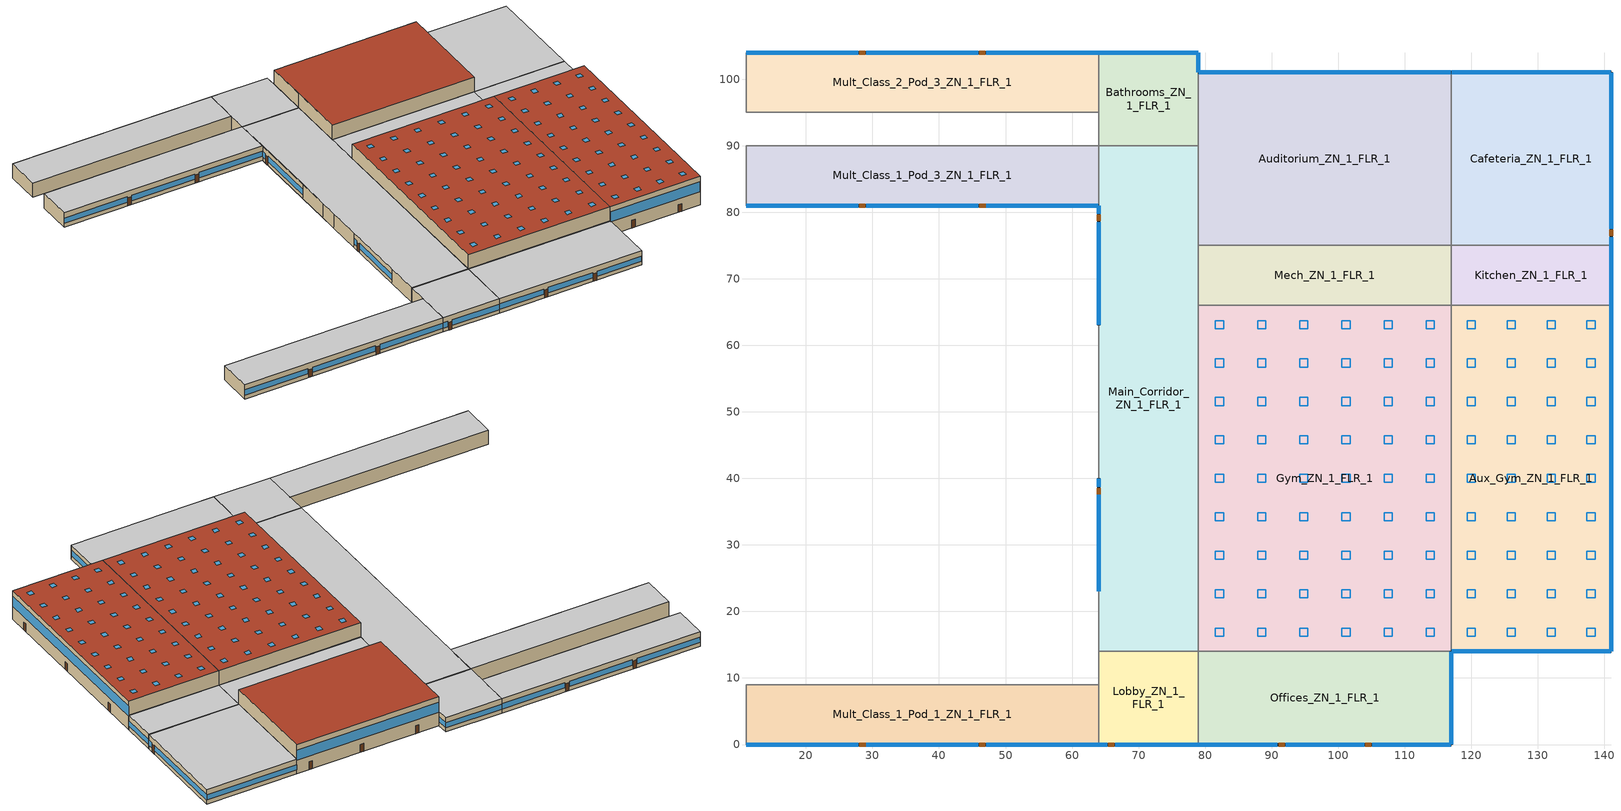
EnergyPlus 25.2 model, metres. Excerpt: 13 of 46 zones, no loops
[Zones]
Auditorium_ZN_1_FLR_1
 floor ground (Auditorium_ZN_1_FLR_1_Floor_Ffactor): 79,101 117,101 117,75 79,75 z0
 wall outside (nonres_ext_wall): 117,101 79,101 z0:8
 wall to Mech_ZN_1_FLR_1 (int_wall): 79,75 117,75 z0:4
 wall to Cafeteria_ZN_1_FLR_1 (int_wall): 117,75 117,101 z0:4
 wall to Main_Corridor_ZN_1_FLR_1 (nonres_ext_wall): 79,90 79,75 z0:4
 wall to Bathrooms_ZN_1_FLR_1 (nonres_ext_wall): 79,101 79,90 z0:4
 wall to Mech_ZN_1_FLR_2 (int_wall): 79,75 117,75 z4:8
 wall to LIBRARY_MEDIA_CENTER_ZN_1_FLR_2 (int_wall): 117,75 117,101 z4:8
 wall to Main_Corridor_ZN_1_FLR_2 (nonres_ext_wall): 79,90 79,75 z4:8
 wall to Bathrooms_ZN_1_FLR_2 (nonres_ext_wall): 79,101 79,90 z4:8
 window (NonresWindow_U_0.37_SHGC_0.38): 116.95,101 79.05,101 z3.7:6.5
 door (Swinging Door_con): 113.7,101 112.78,101 / 100,101 99.09,101 / 85.25,101 84.33,101 z0:2.13
 roof outside (nonres_roof): 79,75 117,75 117,101 79,101 z8
Aux_Gym_ZN_1_FLR_1
 floor ground (Aux_Gym_ZN_1_FLR_1_Floor_Ffactor): 117,66 141,66 141,14 117,14 z0
 wall outside (nonres_ext_wall): 117,14 141,14 141,66 z0:8
 wall to Kitchen_ZN_1_FLR_1 (int_wall): 141,66 117,66 z0:4
 wall to Gym_ZN_1_FLR_1 (int_wall): 117,66 117,14 z0:4; 117,66 117,14 z4:8
 wall to LIBRARY_MEDIA_CENTER_ZN_1_FLR_2 (int_wall): 141,66 117,66 z4:8
 window (NonresWindow_U_0.37_SHGC_0.38): 117.05,14 140.95,14 z3.69:6.51; 141,14.05 141,65.95 z3.7:6.5
 door (Swinging Door_con): 122.72,14 123.64,14 / 135.15,14 136.06,14 / 141,18.84 141,19.75 / 141,37.53 141,38.44 / 141,56.72 141,57.64 z0:2.13
 roof outside (nonres_roof): 117,14 141,14 141,66 117,66 z8
 skylight (NonresSkylight_U_0.5_SHGC_0.4): 119.39,16.28 120.61,16.28 120.61,17.5 119.39,17.5 z8; 125.39,16.28 126.61,16.28 126.61,17.5 125.39,17.5 z8; 131.39,16.28 132.61,16.28 132.61,17.5 131.39,17.5 z8; 137.39,16.28 138.61,16.28 138.61,17.5 137.39,17.5 z8; 119.39,22.06 120.61,22.06 120.61,23.28 119.39,23.28 z8; 125.39,22.06 126.61,22.06 126.61,23.28 125.39,23.28 z8; 131.39,22.06 132.61,22.06 132.61,23.28 131.39,23.28 z8; 137.39,22.06 138.61,22.06 138.61,23.28 137.39,23.28 z8; 119.39,27.83 120.61,27.83 120.61,29.05 119.39,29.05 z8; 125.39,27.83 126.61,27.83 126.61,29.05 125.39,29.05 z8; 131.39,27.83 132.61,27.83 132.61,29.05 131.39,29.05 z8; 137.39,27.83 138.61,27.83 138.61,29.05 137.39,29.05 z8; 119.39,33.61 120.61,33.61 120.61,34.83 119.39,34.83 z8; 125.39,33.61 126.61,33.61 126.61,34.83 125.39,34.83 z8; 131.39,33.61 132.61,33.61 132.61,34.83 131.39,34.83 z8; 137.39,33.61 138.61,33.61 138.61,34.83 137.39,34.83 z8; 119.39,39.39 120.61,39.39 120.61,40.61 119.39,40.61 z8; 125.39,39.39 126.61,39.39 126.61,40.61 125.39,40.61 z8; 131.39,39.39 132.61,39.39 132.61,40.61 131.39,40.61 z8; 137.39,39.39 138.61,39.39 138.61,40.61 137.39,40.61 z8; 119.39,45.17 120.61,45.17 120.61,46.39 119.39,46.39 z8; 125.39,45.17 126.61,45.17 126.61,46.39 125.39,46.39 z8; 131.39,45.17 132.61,45.17 132.61,46.39 131.39,46.39 z8; 137.39,45.17 138.61,45.17 138.61,46.39 137.39,46.39 z8; 119.39,50.95 120.61,50.95 120.61,52.17 119.39,52.17 z8; 125.39,50.95 126.61,50.95 126.61,52.17 125.39,52.17 z8; 131.39,50.95 132.61,50.95 132.61,52.17 131.39,52.17 z8; 137.39,50.95 138.61,50.95 138.61,52.17 137.39,52.17 z8; 119.39,56.72 120.61,56.72 120.61,57.94 119.39,57.94 z8; 125.39,56.72 126.61,56.72 126.61,57.94 125.39,57.94 z8; 131.39,56.72 132.61,56.72 132.61,57.94 131.39,57.94 z8; 137.39,56.72 138.61,56.72 138.61,57.94 137.39,57.94 z8; 119.39,62.5 120.61,62.5 120.61,63.72 119.39,63.72 z8; 125.39,62.5 126.61,62.5 126.61,63.72 125.39,63.72 z8; 131.39,62.5 132.61,62.5 132.61,63.72 131.39,63.72 z8; 137.39,62.5 138.61,62.5 138.61,63.72 137.39,63.72 z8
Bathrooms_ZN_1_FLR_1
 floor ground (Bathrooms_ZN_1_FLR_1_Floor_Ffactor): 64,104 79,104 79,90 64,90 z0
 wall outside (nonres_ext_wall): 79,101 79,104 64,104 z0:4
 wall to Main_Corridor_ZN_1_FLR_1 (int_wall): 64,90 79,90 z0:4
 wall to Mult_Class_2_Pod_3_ZN_1_FLR_1 (int_wall): 64,104 64,95 z0:4
 wall to Corridor_Pod_3_ZN_1_FLR_1 (int_wall): 64,95 64,90 z0:4
 window (NonresWindow_U_0.37_SHGC_0.38): 79,101.05 79,103.95 z1.1:2.55; 78.95,104 64.05,104 z1.1:2.51
 ceiling to Bathrooms_ZN_1_FLR_2 (int_slab_ceiling): 64,90 79,90 79,104 64,104 z4
Cafeteria_ZN_1_FLR_1
 floor ground (Cafeteria_ZN_1_FLR_1_Floor_Ffactor): 117,101 141,101 141,75 117,75 z0
 wall outside (nonres_ext_wall): 141,75 141,101 117,101 z0:4
 wall to Kitchen_ZN_1_FLR_1 (int_wall): 117,75 141,75 z0:4
 window (NonresWindow_U_0.37_SHGC_0.38): 141,75.05 141,76.27 / 141,77.49 141,100.95 z1.03:2.51; 140.95,101 117.05,101 z1.1:2.51
 door (Swinging Door_con): 141,76.45 141,77.36 z0:2.13
 ceiling to LIBRARY_MEDIA_CENTER_ZN_1_FLR_2 (int_slab_ceiling): 117,75 141,75 141,101 117,101 z4
Gym_ZN_1_FLR_1
 floor adiabatic (Gym_ZN_1_FLR_1_Floor_Ffactor): 79,66 117,66 117,14 79,14 z0
 wall to Offices_ZN_1_FLR_1 (int_wall): 79,14 117,14 z0:4
 wall to Mech_ZN_1_FLR_1 (int_wall): 117,66 79,66 z0:4
 wall to Main_Corridor_ZN_1_FLR_1 (int_wall): 79,66 79,14 z0:4
 wall to Offices_ZN_1_FLR_2 (int_wall): 79,14 117,14 z4:8
 wall to Mech_ZN_1_FLR_2 (int_wall): 117,66 79,66 z4:8
 wall to Main_Corridor_ZN_1_FLR_2 (int_wall): 79,66 79,14 z4:8
 roof outside (nonres_roof): 79,14 117,14 117,66 79,66 z8
 skylight (NonresSkylight_U_0.5_SHGC_0.4): 81.56,16.28 82.78,16.28 82.78,17.5 81.56,17.5 z8; 87.89,16.28 89.11,16.28 89.11,17.5 87.89,17.5 z8; 94.22,16.28 95.44,16.28 95.44,17.5 94.22,17.5 z8; 100.56,16.28 101.78,16.28 101.78,17.5 100.56,17.5 z8; 106.89,16.28 108.11,16.28 108.11,17.5 106.89,17.5 z8; 113.22,16.28 114.44,16.28 114.44,17.5 113.22,17.5 z8; 81.56,22.06 82.78,22.06 82.78,23.28 81.56,23.28 z8; 87.89,22.06 89.11,22.06 89.11,23.28 87.89,23.28 z8; 94.22,22.06 95.44,22.06 95.44,23.28 94.22,23.28 z8; 100.56,22.06 101.78,22.06 101.78,23.28 100.56,23.28 z8; 106.89,22.06 108.11,22.06 108.11,23.28 106.89,23.28 z8; 113.22,22.06 114.44,22.06 114.44,23.28 113.22,23.28 z8; 81.56,27.83 82.78,27.83 82.78,29.05 81.56,29.05 z8; 87.89,27.83 89.11,27.83 89.11,29.05 87.89,29.05 z8; 94.22,27.83 95.44,27.83 95.44,29.05 94.22,29.05 z8; 100.56,27.83 101.78,27.83 101.78,29.05 100.56,29.05 z8; 106.89,27.83 108.11,27.83 108.11,29.05 106.89,29.05 z8; 113.22,27.83 114.44,27.83 114.44,29.05 113.22,29.05 z8; 81.56,33.61 82.78,33.61 82.78,34.83 81.56,34.83 z8; 87.89,33.61 89.11,33.61 89.11,34.83 87.89,34.83 z8; 94.22,33.61 95.44,33.61 95.44,34.83 94.22,34.83 z8; 100.56,33.61 101.78,33.61 101.78,34.83 100.56,34.83 z8; 106.89,33.61 108.11,33.61 108.11,34.83 106.89,34.83 z8; 113.22,33.61 114.44,33.61 114.44,34.83 113.22,34.83 z8; 81.56,39.39 82.78,39.39 82.78,40.61 81.56,40.61 z8; 87.89,39.39 89.11,39.39 89.11,40.61 87.89,40.61 z8; 94.22,39.39 95.44,39.39 95.44,40.61 94.22,40.61 z8; 100.56,39.39 101.78,39.39 101.78,40.61 100.56,40.61 z8; 106.89,39.39 108.11,39.39 108.11,40.61 106.89,40.61 z8; 113.22,39.39 114.44,39.39 114.44,40.61 113.22,40.61 z8; 81.56,45.17 82.78,45.17 82.78,46.39 81.56,46.39 z8; 87.89,45.17 89.11,45.17 89.11,46.39 87.89,46.39 z8; 94.22,45.17 95.44,45.17 95.44,46.39 94.22,46.39 z8; 100.56,45.17 101.78,45.17 101.78,46.39 100.56,46.39 z8; 106.89,45.17 108.11,45.17 108.11,46.39 106.89,46.39 z8; 113.22,45.17 114.44,45.17 114.44,46.39 113.22,46.39 z8; 81.56,50.95 82.78,50.95 82.78,52.17 81.56,52.17 z8; 87.89,50.95 89.11,50.95 89.11,52.17 87.89,52.17 z8; 94.22,50.95 95.44,50.95 95.44,52.17 94.22,52.17 z8; 100.56,50.95 101.78,50.95 101.78,52.17 100.56,52.17 z8; 106.89,50.95 108.11,50.95 108.11,52.17 106.89,52.17 z8; 113.22,50.95 114.44,50.95 114.44,52.17 113.22,52.17 z8; 81.56,56.72 82.78,56.72 82.78,57.94 81.56,57.94 z8; 87.89,56.72 89.11,56.72 89.11,57.94 87.89,57.94 z8; 94.22,56.72 95.44,56.72 95.44,57.94 94.22,57.94 z8; 100.56,56.72 101.78,56.72 101.78,57.94 100.56,57.94 z8; 106.89,56.72 108.11,56.72 108.11,57.94 106.89,57.94 z8; 113.22,56.72 114.44,56.72 114.44,57.94 113.22,57.94 z8; 81.56,62.5 82.78,62.5 82.78,63.72 81.56,63.72 z8; 87.89,62.5 89.11,62.5 89.11,63.72 87.89,63.72 z8; 94.22,62.5 95.44,62.5 95.44,63.72 94.22,63.72 z8; 100.56,62.5 101.78,62.5 101.78,63.72 100.56,63.72 z8; 106.89,62.5 108.11,62.5 108.11,63.72 106.89,63.72 z8; 113.22,62.5 114.44,62.5 114.44,63.72 113.22,63.72 z8
Kitchen_ZN_1_FLR_1
 floor ground (Kitchen_ZN_1_FLR_1_Floor_Ffactor): 117,75 141,75 141,66 117,66 z0
 wall outside (nonres_ext_wall): 141,66 141,75 z0:4
 wall to Mech_ZN_1_FLR_1 (int_wall): 117,75 117,66 z0:4
 window (NonresWindow_U_0.37_SHGC_0.38): 141,66.05 141,74.95 z1.1:2.52
 ceiling to LIBRARY_MEDIA_CENTER_ZN_1_FLR_2 (int_slab_ceiling): 117,66 141,66 141,75 117,75 z4
Lobby_ZN_1_FLR_1
 floor ground (Lobby_ZN_1_FLR_1_Floor_Ffactor): 64,14 79,14 79,0 64,0 z0
 wall outside (nonres_ext_wall): 64,0 79,0 z0:4
 wall to Offices_ZN_1_FLR_1 (int_wall): 79,0 79,14 z0:4
 wall to Main_Corridor_ZN_1_FLR_1 (int_wall): 79,14 64,14 z0:4
 wall to Corridor_Pod_1_ZN_1_FLR_1 (int_wall): 64,14 64,9 z0:4
 wall to Mult_Class_1_Pod_1_ZN_1_FLR_1 (int_wall): 64,9 64,0 z0:4
 window (NonresWindow_U_0.37_SHGC_0.38): 64.05,0 65.27,0 / 66.49,0 78.95,0 z0.97:2.51
 door (Swinging Door_con): 65.43,0 66.35,0 z0:2.13
 ceiling to Lobby_ZN_1_FLR_2 (int_slab_ceiling): 64,0 79,0 79,14 64,14 z4
Main_Corridor_ZN_1_FLR_1
 floor ground (Main_Corridor_ZN_1_FLR_1_Floor_Ffactor): 64,90 79,90 79,14 64,14 z0
 wall outside (nonres_ext_wall): 64,81 64,63 / 64,40 64,23 z0:4
 wall to Mech_ZN_1_FLR_1 (int_wall): 79,66 79,75 z0:4
 wall to Mult_Class_1_Pod_3_ZN_1_FLR_1 (int_wall): 64,90 64,81 z0:4
 wall to Mult_Class_2_Pod_2_ZN_1_FLR_1 (int_wall): 64,63 64,54 z0:4
 wall to Corridor_Pod_2_ZN_1_FLR_1 (int_wall): 64,54 64,49 z0:4
 wall to Mult_Class_1_Pod_2_ZN_1_FLR_1 (int_wall): 64,49 64,40 z0:4
 wall to Mult_Class_2_Pod_1_ZN_1_FLR_1 (int_wall): 64,23 64,14 z0:4
 window (NonresWindow_U_0.37_SHGC_0.38): 64,80.95 64,79.73 / 64,78.51 64,63.05 z1:2.51; 64,39.95 64,38.73 / 64,37.51 64,23.05 z0.99:2.51
 door (Swinging Door_con): 64,79.62 64,78.7 / 64,38.55 64,37.63 z0:2.13
 ceiling to Main_Corridor_ZN_1_FLR_2 (int_slab_ceiling): 64,14 79,14 79,90 64,90 z4
Mech_ZN_1_FLR_1
 floor adiabatic (Mech_ZN_1_FLR_1_Floor_Ffactor): 79,75 117,75 117,66 79,66 z0
 ceiling to Mech_ZN_1_FLR_2 (int_slab_ceiling): 79,66 117,66 117,75 79,75 z4
Mult_Class_1_Pod_1_ZN_1_FLR_1
 floor ground (Mult_Class_1_Pod_1_ZN_1_FLR_1_Floor_Ffactor): 11,9 64,9 64,0 11,0 z0
 wall outside (nonres_ext_wall): 11,0 64,0 z0:4
 wall to Corridor_Pod_1_ZN_1_FLR_1 (int_wall): 64,9 11,9 z0:4
 wall to Corner_Class_1_Pod_1_ZN_1_FLR_1 (int_wall): 11,9 11,0 z0:4
 window (NonresWindow_U_0.37_SHGC_0.38): 11.05,0 27.87,0 / 29.09,0 45.91,0 / 47.13,0 63.95,0 z1.03:2.5
 door (Swinging Door_con): 28.05,0 28.96,0 / 46.08,0 46.99,0 z0:2.13
 ceiling to Mult_Class_1_Pod_1_ZN_1_FLR_2 (int_slab_ceiling): 11,0 64,0 64,9 11,9 z4
Mult_Class_1_Pod_3_ZN_1_FLR_1
 floor ground (Mult_Class_1_Pod_3_ZN_1_FLR_1_Floor_Ffactor): 11,90 64,90 64,81 11,81 z0
 wall outside (nonres_ext_wall): 11,81 64,81 z0:4
 wall to Corridor_Pod_3_ZN_1_FLR_1 (int_wall): 64,90 11,90 z0:4
 wall to Corner_Class_1_Pod_3_ZN_1_FLR_1 (int_wall): 11,90 11,81 z0:4
 window (NonresWindow_U_0.37_SHGC_0.38): 11.05,81 27.87,81 / 29.09,81 45.91,81 / 47.13,81 63.95,81 z1.03:2.5
 door (Swinging Door_con): 28.01,81 28.93,81 / 46.08,81 47,81 z0:2.13
 ceiling to Mult_Class_1_Pod_3_ZN_1_FLR_2 (int_slab_ceiling): 11,81 64,81 64,90 11,90 z4
Mult_Class_2_Pod_3_ZN_1_FLR_1
 floor ground (Mult_Class_2_Pod_3_ZN_1_FLR_1_Floor_Ffactor): 11,104 64,104 64,95 11,95 z0
 wall outside (nonres_ext_wall): 64,104 11,104 z0:4
 wall to Corridor_Pod_3_ZN_1_FLR_1 (int_wall): 11,95 64,95 z0:4
 wall to Corner_Class_2_Pod_3_ZN_1_FLR_1 (int_wall): 11,104 11,95 z0:4
 window (NonresWindow_U_0.37_SHGC_0.38): 63.95,104 47.13,104 / 45.91,104 29.09,104 / 27.87,104 11.05,104 z1.03:2.5
 door (Swinging Door_con): 46.96,104 46.05,104 / 28.94,104 28.02,104 z0:2.13
 ceiling to Mult_Class_2_Pod_3_ZN_1_FLR_2 (int_slab_ceiling): 11,95 64,95 64,104 11,104 z4
Offices_ZN_1_FLR_1
 floor ground (Offices_ZN_1_FLR_1_Floor_Ffactor): 79,14 117,14 117,0 79,0 z0
 wall outside (nonres_ext_wall): 79,0 117,0 117,14 z0:4
 window (NonresWindow_U_0.37_SHGC_0.38): 79.05,0 90.87,0 / 92.09,0 103.91,0 / 105.13,0 116.95,0 z1:2.5; 117,0.05 117,13.95 z1.1:2.51
 door (Swinging Door_con): 91.08,0 91.99,0 / 104.08,0 104.99,0 z0:2.13
 ceiling to Offices_ZN_1_FLR_2 (int_slab_ceiling): 79,0 117,0 117,14 79,14 z4
[Building]
SchoolSecondary: Loads convergence tolerance value=0.04; Maximum number of warmup days=15; Minimum number of warmup days=6; North axis=0; Solar distribution=FullInteriorAndExterior; Temperature convergence tolerance value=0.2; Terrain=City
[Site:GroundTemperature:FCfactorMethod]
January ground temperature=7.1; February ground temperature=3; March ground temperature=-1; April ground temperature=0.8; May ground temperature=-0.2; June ground temperature=4.8; July ground temperature=6.1; August ground temperature=13.7; September ground temperature=22.2; October ground temperature=22.7; November ground temperature=21.7; December ground temperature=18.5
[Site:Location]
Denver-Aurora-Buckley.AFB_CO_USA WMO=724695: Elevation=1726; Latitude=39.72; Longitude=-104.75; Time zone=-7
[Site:WaterMainsTemperature]
Annual average outdoor air temperature=9.95; Calculation method=Correlation; Maximum difference in monthly average outdoor air temperatures=23.7
[SizingPeriod:DesignDay] Barometric pressure=82237; Day of month=21; Daylight saving time indicator=No; Dry bulb temperature range modifier type=DefaultMultipliers; Humidity condition type=WetBulb; Rain indicator=No; Snow indicator=No
Name | Ashrae clear sky optical depth for beam irradiance taub | Ashrae clear sky optical depth for diffuse irradiance taud | Daily dry bulb temperature range | Day type | Maximum dry bulb temperature | Month | Solar model indicator | Wetbulb or dewpoint at maximum dry bulb | Wind direction | Wind speed | Sky clearness
Denver-Aurora-Buckley.AFB_CO_USA Ann Clg .4% Condns DB=>MWB | 0.423 | 2.02 | 14.8 | SummerDesignDay | 33.9 | 7 | ASHRAETau | 15 | 30 | 3.6
Denver-Aurora-Buckley.AFB_CO_USA Ann Htg 99.6% Condns DB |  |  | 0 | WinterDesignDay | -17.9 | 12 | ASHRAEClearSky | -17.9 | 180 | 2.5 | 0
[Construction]
InteriorFurnishings: Std Wood 6inch
NonresSkylight_U_0.5_SHGC_0.4: Nonres Skylight Glazing Layer
NonresWindow_U_0.37_SHGC_0.38: Nonres Window Glazing Layer
Swinging Door_con: Opaque Door panel_con
int_slab_ceiling: CP02 CARPET PAD, 100mm Normalweight concrete floor
int_wall: G01 13mm gypsum board, G01 13mm gypsum board
nonres_ext_wall: F07 25mm stucco, G01 16mm gypsum board, Nonres_Exterior_Wall_Insulation, G01 16mm gypsum board
nonres_roof: F13 Built-up roofing, Nonres_Roof_Insulation, F08 Metal surface
[Construction:FfactorGroundFloor] F factor=0.90012
Name | Area | Perimeterexposed
Auditorium_ZN_1_FLR_1_Floor_Ffactor | 988 | 38
Aux_Gym_ZN_1_FLR_1_Floor_Ffactor | 1248 | 76
Bathrooms_ZN_1_FLR_1_Floor_Ffactor | 210 | 18
Cafeteria_ZN_1_FLR_1_Floor_Ffactor | 624 | 50
Gym_ZN_1_FLR_1_Floor_Ffactor | 1976 | 0
Kitchen_ZN_1_FLR_1_Floor_Ffactor | 216 | 9
Lobby_ZN_1_FLR_1_Floor_Ffactor | 210 | 15
Main_Corridor_ZN_1_FLR_1_Floor_Ffactor | 1140 | 35
Mech_ZN_1_FLR_1_Floor_Ffactor | 342 | 0
Mult_Class_1_Pod_1_ZN_1_FLR_1_Floor_Ffactor; Mult_Class_1_Pod_3_ZN_1_FLR_1_Floor_Ffactor; Mult_Class_2_Pod_3_ZN_1_FLR_1_Floor_Ffactor | 477 | 53
Offices_ZN_1_FLR_1_Floor_Ffactor | 532 | 52
[Material]
Name | Conductivity | Density | Roughness | Specific heat | Thickness | Solar absorptance | Thermal absorptance | Visible absorptance
100mm Normalweight concrete floor | 2.31 | 2322 | MediumRough | 832 | 0.1016
F07 25mm stucco | 0.72 | 1856 | Smooth | 840 | 0.0254 | 0.7 | 0.9 | 0.7
F08 Metal surface | 45.28 | 7824 | Smooth | 500 | 0.0008
F13 Built-up roofing | 0.16 | 1120 | Rough | 1460 | 0.0095 | 0.77 | 0.9
G01 13mm gypsum board | 0.16 | 800 | Smooth | 1090 | 0.0127 | 0.7 | 0.9 | 0.5
G01 16mm gypsum board | 0.16 | 800 | MediumSmooth | 1090 | 0.0159
Std Wood 6inch | 0.12 | 540 | MediumSmooth | 1210 | 0.15 | 0.7 | 0.9 | 0.7
[Material:NoMass] Solar absorptance=0.7; Thermal absorptance=0.9
Name | Roughness | Thermal resistance | Visible absorptance
CP02 CARPET PAD | VeryRough | 0.21648 | 0.8
Nonres_Exterior_Wall_Insulation | MediumSmooth | 2.81828 | 0.7
Nonres_Roof_Insulation | MediumSmooth | 5.30668 | 0.7
Opaque Door panel_con | MediumRough | 0.475964 | 0.7
[WindowMaterial:SimpleGlazingSystem]
Name | Solar heat gain coefficient | U factor | Visible transmittance
Nonres Skylight Glazing Layer | 0.4 | 2.83913 | 0.4
Nonres Window Glazing Layer | 0.38 | 2.10096 | 0.418
[Daylighting:Controls] Daylighting method=SplitFlux; Lighting control type=ContinuousOff; Maximum allowable discomfort glare index=22; Minimum input power fraction for continuous or continuousoff dimming control=0.2; Minimum light output fraction for continuous or continuousoff dimming control=0.2; Number of stepped control steps=3; Probability lighting will be reset when needed in manual stepped control=1
Name | Daylighting reference point name 1 | Fraction of lights controlled by reference point 1 | Illuminance setpoint at reference point 1 | Daylighting reference point name 2 | Fraction of lights controlled by reference point 2 | Illuminance setpoint at reference point 2 | Glare calculation azimuth angle of view direction clockwise from zone y axis | Glare calculation daylighting reference point | Zone or space
Auditorium_ZN_1_FLR_1_DaylCtrl | Auditorium_ZN_1_FLR_1_DaylRefPt1 | 0.125 | 538 | Auditorium_ZN_1_FLR_1_DaylRefPt2 | 0.125 | 538 | 0 | Auditorium_ZN_1_FLR_1_DaylRefPt1 | Auditorium_ZN_1_FLR_1
Aux_Gym_ZN_1_FLR_1_DaylCtrl | Aux_Gym_ZN_1_FLR_1_DaylRefPt1 | 0.5 | 538 | Aux_Gym_ZN_1_FLR_1_DaylRefPt2 | 0.5 | 538 | 0 | Aux_Gym_ZN_1_FLR_1_DaylRefPt1 | Aux_Gym_ZN_1_FLR_1
Cafeteria_ZN_1_FLR_1_DaylCtrl | Cafeteria_ZN_1_FLR_1_DaylRefPt1 | 0.21 | 215 | Cafeteria_ZN_1_FLR_1_DaylRefPt2 | 0.15 | 215 | 0 | Cafeteria_ZN_1_FLR_1_DaylRefPt1 | Cafeteria_ZN_1_FLR_1
Gym_ZN_1_FLR_1_DaylCtrl | Gym_ZN_1_FLR_1_DaylRefPt1 | 0.5 | 538 | Gym_ZN_1_FLR_1_DaylRefPt2 | 0.5 | 538 | 0 | Gym_ZN_1_FLR_1_DaylRefPt1 | Gym_ZN_1_FLR_1
Lobby_ZN_1_FLR_1_DaylCtrl | Lobby_ZN_1_FLR_1_DaylRefPt1 | 0.18 | 269 | Lobby_ZN_1_FLR_1_DaylRefPt2 | 0.18 | 269 | 180 | Lobby_ZN_1_FLR_1_DaylRefPt1 | Lobby_ZN_1_FLR_1
Mult_Class_1_Pod_1_ZN_1_FLR_1_DaylCtrl | Mult_Class_1_Pod_1_ZN_1_FLR_1_DaylRefPt1 | 0.28 | 377 | Mult_Class_1_Pod_1_ZN_1_FLR_1_DaylRefPt2 | 0.28 | 377 | 180 | Mult_Class_1_Pod_1_ZN_1_FLR_1_DaylRefPt1 | Mult_Class_1_Pod_1_ZN_1_FLR_1
Mult_Class_1_Pod_3_ZN_1_FLR_1_DaylCtrl | Mult_Class_1_Pod_3_ZN_1_FLR_1_DaylRefPt1 | 0.28 | 377 | Mult_Class_1_Pod_3_ZN_1_FLR_1_DaylRefPt2 | 0.28 | 377 | 180 | Mult_Class_1_Pod_3_ZN_1_FLR_1_DaylRefPt1 | Mult_Class_1_Pod_3_ZN_1_FLR_1
Mult_Class_2_Pod_3_ZN_1_FLR_1_DaylCtrl | Mult_Class_2_Pod_3_ZN_1_FLR_1_DaylRefPt1 | 0.28 | 377 | Mult_Class_2_Pod_3_ZN_1_FLR_1_DaylRefPt2 | 0.28 | 377 | 0 | Mult_Class_2_Pod_3_ZN_1_FLR_1_DaylRefPt1 | Mult_Class_2_Pod_3_ZN_1_FLR_1
Offices_ZN_1_FLR_1_DaylCtrl | Offices_ZN_1_FLR_1_DaylRefPt1 | 0.36 | 323 | Offices_ZN_1_FLR_1_DaylRefPt2 | 0.08 | 323 | 180 | Offices_ZN_1_FLR_1_DaylRefPt1 | Offices_ZN_1_FLR_1
[ElectricEquipment] Design level calculation method=EquipmentLevel
Name | Design level | End use subcategory | Fraction latent | Fraction lost | Fraction radiant | Schedule | Zone or zonelist or space or spacelist
Auditorium_ZN_1_FLR_1_PlugMisc_Equip | 4940 | MiscPlug | 0 | 0 | 0.5 | BLDG_EQUIP_SCH | Auditorium_ZN_1_FLR_1
Aux_Gym_ZN_1_FLR_1_PlugMisc_Equip | 6240 | MiscPlug | 0 | 0 | 0.5 | BLDG_EQUIP_SCH | Aux_Gym_ZN_1_FLR_1
Bathrooms_ZN_1_FLR_1_PlugMisc_Equip | 840 | MiscPlug | 0 | 0 | 0.5 | BLDG_EQUIP_SCH | Bathrooms_ZN_1_FLR_1
Cafeteria_ZN_1_FLR_1_PlugMisc_Equip | 48004.32 | Cooking | 0 | 0 | 0.5 | KITCHEN_ELEC_EQUIP_SCH | Cafeteria_ZN_1_FLR_1
Gym_ZN_1_FLR_1_PlugMisc_Equip | 9880 | MiscPlug | 0 | 0 | 0.5 | BLDG_EQUIP_SCH | Gym_ZN_1_FLR_1
Kitchen_ZN_1_FLR_1_MiscElec_Equip | 47995.2 | Cooking | 0.25 | 0.2 | 0.3 | KITCHEN_ELEC_EQUIP_SCH | Kitchen_ZN_1_FLR_1
Kitchen_ZN_1_FLR_1_Reach-in-Freezer | 555 | ReachInFreezer | 0 | 0 | 0.25 | Always_on | Kitchen_ZN_1_FLR_1
Kitchen_ZN_1_FLR_1_Reach-in-Refrigerator | 313.3 | ReachInRefrigerator | 0 | 0 | 0.25 | Always_on | Kitchen_ZN_1_FLR_1
Lobby_ZN_1_FLR_1_PlugMisc_Equip | 840 | MiscPlug | 0 | 0 | 0.5 | BLDG_EQUIP_SCH | Lobby_ZN_1_FLR_1
Main_Corridor_ZN_1_FLR_1_PlugMisc_Equip | 4560 | MiscPlug | 0 | 0 | 0.5 | BLDG_EQUIP_SCH | Main_Corridor_ZN_1_FLR_1
Mech_ZN_1_FLR_1_Elevators_Equip | 32109.9 | ElevatorLift | 0 | 0 | 0.5 | BLDG_ELEVATORS | Mech_ZN_1_FLR_1
Mech_ZN_1_FLR_1_Elevators_Lights_Fan | 125 | ElevatorLightsFan | 0 | 0 | 0.5 | ELEV_LIGHT_FAN_SCH_ADD_DF | Mech_ZN_1_FLR_1
Mech_ZN_1_FLR_1_PlugMisc_Equip | 1368 | MiscPlug | 0 | 0 | 0.5 | BLDG_EQUIP_SCH | Mech_ZN_1_FLR_1
Mult_Class_1_Pod_1_ZN_1_FLR_1_PlugMisc_Equip | 4770 | MiscPlug | 0 | 0 | 0.5 | BLDG_EQUIP_SCH | Mult_Class_1_Pod_1_ZN_1_FLR_1
Mult_Class_1_Pod_3_ZN_1_FLR_1_PlugMisc_Equip | 4770 | MiscPlug | 0 | 0 | 0.5 | BLDG_EQUIP_SCH | Mult_Class_1_Pod_3_ZN_1_FLR_1
Mult_Class_2_Pod_3_ZN_1_FLR_1_PlugMisc_Equip | 4770 | MiscPlug | 0 | 0 | 0.5 | BLDG_EQUIP_SCH | Mult_Class_2_Pod_3_ZN_1_FLR_1
Offices_ZN_1_FLR_1_PlugMisc_Equip | 5745.6 | MiscPlug | 0 | 0 | 0.5 | BLDG_EQUIP_SCH | Offices_ZN_1_FLR_1
[EnergyManagementSystem:Program]
SET_cCL2_Pod_2_ZN_1_FLR_1_Light_EMS_Program: SET cCL2_Pod_2_ZN_1_FLR_1_LSr_IP=0.093*cCL2_Pod_2_ZN_1_FLR_1_LSr/cCL2_Pod_2_ZN_1_FLR_1_Area; IF (cCL2_Pod_2_ZN_1_FLR_1_OSr <= 0) && (cCL2_Pod_2_ZN_1_FLR_1_LSr_IP >= 0.02); SET cCL2_Pod_2_ZN_1_FLR_1_LAr = 0.02*cCL2_Pod_2_ZN_1_FLR_1_Area/0.09290304; ELSE; SET cCL2_Pod_2_ZN_1_FLR_1_LAr = NULL; ENDIF
SET_cCL2_Pod_2_ZN_1_FLR_2_Light_EMS_Program: SET cCL2_Pod_2_ZN_1_FLR_2_LSr_IP=0.093*cCL2_Pod_2_ZN_1_FLR_2_LSr/cCL2_Pod_2_ZN_1_FLR_2_Area; IF (cCL2_Pod_2_ZN_1_FLR_2_OSr <= 0) && (cCL2_Pod_2_ZN_1_FLR_2_LSr_IP >= 0.02); SET cCL2_Pod_2_ZN_1_FLR_2_LAr = 0.02*cCL2_Pod_2_ZN_1_FLR_2_Area/0.09290304; ELSE; SET cCL2_Pod_2_ZN_1_FLR_2_LAr = NULL; ENDIF
[Exterior:Lights] Control option=AstronomicalClock; End use subcategory=General
Name | Design level | Schedule
Exterior_Lights_a | 441.8 | Exterior_lighting_schedule_a
Exterior_Lights_b | 2994.5 | Exterior_lighting_schedule_b_2016
Exterior_Lights_c | 2973.7 | Exterior_lighting_schedule_c_2016
[GasEquipment]
Kitchen_ZN_1_FLR_1_MiscGas_Equip: Design level=362577.6; Design level calculation method=EquipmentLevel; End use subcategory=Cooking; Fraction latent=0.1; Fraction lost=0.7; Fraction radiant=0.2; Schedule=KITCHEN_GAS_EQUIP_SCH; Zone or zonelist or space or spacelist=Kitchen_ZN_1_FLR_1
[InternalMass] Construction=InteriorFurnishings
Name | Zone or zonelist | Surface area
Auditorium_ZN_1_FLR_1_InternalMass_1 | Auditorium_ZN_1_FLR_1 | 1976
Aux_Gym_ZN_1_FLR_1_InternalMass_1 | Aux_Gym_ZN_1_FLR_1 | 2496
Bathrooms_ZN_1_FLR_1_InternalMass_1 | Bathrooms_ZN_1_FLR_1 | 420
Cafeteria_ZN_1_FLR_1_InternalMass_1 | Cafeteria_ZN_1_FLR_1 | 1248
Gym_ZN_1_FLR_1_InternalMass_1 | Gym_ZN_1_FLR_1 | 3952
Kitchen_ZN_1_FLR_1_InternalMass_1 | Kitchen_ZN_1_FLR_1 | 432
Lobby_ZN_1_FLR_1_InternalMass_1 | Lobby_ZN_1_FLR_1 | 420
Main_Corridor_ZN_1_FLR_1_InternalMass_1 | Main_Corridor_ZN_1_FLR_1 | 2280
Mech_ZN_1_FLR_1_InternalMass_1 | Mech_ZN_1_FLR_1 | 684
Mult_Class_1_Pod_1_ZN_1_FLR_1_InternalMass_1 | Mult_Class_1_Pod_1_ZN_1_FLR_1 | 954
Mult_Class_1_Pod_3_ZN_1_FLR_1_InternalMass_1 | Mult_Class_1_Pod_3_ZN_1_FLR_1 | 954
Mult_Class_2_Pod_3_ZN_1_FLR_1_InternalMass_1 | Mult_Class_2_Pod_3_ZN_1_FLR_1 | 954
Offices_ZN_1_FLR_1_InternalMass_1 | Offices_ZN_1_FLR_1 | 1064
[Lights] Design level calculation method=Watts/Area; End use subcategory=LightsWired; Fraction radiant=0.37; Fraction replaceable=1; Fraction visible=0.2; Return air fraction=0; Return air fraction calculated from plenum temperature=No
Name | Schedule | Watts per floor area | Zone or zonelist or space or spacelist
Auditorium_ZN_1_FLR_1_Lights | BLDG_LIGHT_MISC_SCH | 6.56599 | Auditorium_ZN_1_FLR_1
Aux_Gym_ZN_1_FLR_1_Lights | BLDG_LIGHT_GYM_SCH | 9.68752 | Aux_Gym_ZN_1_FLR_1
Bathrooms_ZN_1_FLR_1_Lights | BLDG_LIGHT_BATH_SCH | 6.78126 | Bathrooms_ZN_1_FLR_1
Cafeteria_ZN_1_FLR_1_Lights | BLDG_LIGHT_MISC_SCH | 4.30556 | Cafeteria_ZN_1_FLR_1
Gym_ZN_1_FLR_1_Lights | BLDG_LIGHT_GYM_SCH | 9.68752 | Gym_ZN_1_FLR_1
Kitchen_ZN_1_FLR_1_Lights | BLDG_LIGHT_MISC_SCH | 11.7327 | Kitchen_ZN_1_FLR_1
Lobby_ZN_1_FLR_1_Lights | BLDG_LIGHT_LOBBYFLR1_SCH | 9.04168 | Lobby_ZN_1_FLR_1
Main_Corridor_ZN_1_FLR_1_Lights | BLDG_LIGHT_CORRIDOR_SCH | 4.4132 | Main_Corridor_ZN_1_FLR_1
Mech_ZN_1_FLR_1_Lights | BLDG_LIGHT_MECHANIC_SCH | 10.2257 | Mech_ZN_1_FLR_1
Mult_Class_1_Pod_1_ZN_1_FLR_1_Lights | BLDG_LIGHT_CLASSROOM_SCH | 7.64238 | Mult_Class_1_Pod_1_ZN_1_FLR_1
Mult_Class_1_Pod_3_ZN_1_FLR_1_Lights | BLDG_LIGHT_CLASSROOM_SCH | 7.64238 | Mult_Class_1_Pod_3_ZN_1_FLR_1
Mult_Class_2_Pod_3_ZN_1_FLR_1_Lights | BLDG_LIGHT_CLASSROOM_SCH | 7.64238 | Mult_Class_2_Pod_3_ZN_1_FLR_1
Offices_ZN_1_FLR_1_Lights | BLDG_LIGHT_OFFICE_SCH | 7.96529 | Offices_ZN_1_FLR_1
[People] Activity level schedule=ACTIVITY_SCH; Air velocity schedule=AIR_VELO_SCH; Clothing insulation calculation method=ClothingInsulationSchedule; Clothing insulation schedule=CLOTHING_SCH; Enable ashrae 55 comfort warnings=No; Fraction radiant=0.3; Mean radiant temperature calculation type=EnclosureAveraged; Sensible heat fraction=Autocalculate; Thermal comfort model 1 type=Fanger; Work efficiency schedule=WORK_EFF_SCH
Name | Floor area per person | Number of people calculation method | Number of people schedule | Zone or zonelist or space or spacelist | Number of people
Auditorium_ZN_1_FLR_1 | 0.619 | Area/Person | BLDG_OCC_SCH_Auditorium | Auditorium_ZN_1_FLR_1
Aux_Gym_ZN_1_FLR_1 | 3.096 | Area/Person | BLDG_OCC_SCH_Gym | Aux_Gym_ZN_1_FLR_1
Bathrooms_ZN_1_FLR_1 |  | People | BLDG_OCC_SCH | Bathrooms_ZN_1_FLR_1
Cafeteria_ZN_1_FLR_1 | 0.929 | Area/Person | BLDG_OCC_SCH_Cafeteria | Cafeteria_ZN_1_FLR_1
Gym_ZN_1_FLR_1 | 3.096 | Area/Person | BLDG_OCC_SCH_Gym | Gym_ZN_1_FLR_1
Kitchen_ZN_1_FLR_1 |  | People | BLDG_OCC_SCH | Kitchen_ZN_1_FLR_1 | 35
Mech_ZN_1_FLR_1 |  | People | BLDG_OCC_SCH | Mech_ZN_1_FLR_1
Mult_Class_1_Pod_1_ZN_1_FLR_1 | 2.654 | Area/Person | BLDG_OCC_SCH | Mult_Class_1_Pod_1_ZN_1_FLR_1
Mult_Class_1_Pod_3_ZN_1_FLR_1 | 2.654 | Area/Person | BLDG_OCC_SCH | Mult_Class_1_Pod_3_ZN_1_FLR_1
Mult_Class_2_Pod_3_ZN_1_FLR_1 | 2.654 | Area/Person | BLDG_OCC_SCH | Mult_Class_2_Pod_3_ZN_1_FLR_1
Offices_ZN_1_FLR_1 | 18.579 | Area/Person | BLDG_OCC_SCH_Offices_w_SB | Offices_ZN_1_FLR_1
[Zone] Ceiling height=4; Floor area=Autocalculate; Multiplier=1; Part of total floor area=Yes; Type=1
Name | Volume
Auditorium_ZN_1_FLR_1 | 7904
Aux_Gym_ZN_1_FLR_1 | 9984
Bathrooms_ZN_1_FLR_1; Lobby_ZN_1_FLR_1 | 840
Cafeteria_ZN_1_FLR_1 | 2496
Gym_ZN_1_FLR_1 | 15808
Kitchen_ZN_1_FLR_1 | 864
Main_Corridor_ZN_1_FLR_1 | 4560
Mech_ZN_1_FLR_1 | 1368
Mult_Class_1_Pod_1_ZN_1_FLR_1; Mult_Class_1_Pod_3_ZN_1_FLR_1; Mult_Class_2_Pod_3_ZN_1_FLR_1 | 1908
Offices_ZN_1_FLR_1 | 2128
[ZoneInfiltration:DesignFlowRate] Temperature term coefficient=0; Velocity squared term coefficient=0
Name | Constant term coefficient | Design flow rate calculation method | Flow rate per exterior surface area | Schedule | Velocity term coefficient | Zone or zonelist or space or spacelist | Design flow rate
Auditorium_ZN_1_FLR_1_Infiltration | 0 | Flow/ExteriorArea | 0.000194015 | INFIL_SCH_PNNL | 0.224 | Auditorium_ZN_1_FLR_1
Aux_Gym_ZN_1_FLR_1_Infiltration | 0 | Flow/ExteriorArea | 0.000186619 | INFIL_SCH_PNNL | 0.224 | Aux_Gym_ZN_1_FLR_1
Bathrooms_ZN_1_FLR_1_Infiltration | 0 | Flow/ExteriorArea | 0.00056896 | INFIL_SCH_PNNL | 0.224 | Bathrooms_ZN_1_FLR_1
Cafeteria_ZN_1_FLR_1_Infiltration | 0 | Flow/ExteriorArea | 0.00056896 | INFIL_SCH_PNNL | 0.224 | Cafeteria_ZN_1_FLR_1
Gym_ZN_1_FLR_1_Infiltration | 0 | Flow/ExteriorArea | 0 | INFIL_SCH_PNNL | 0.224 | Gym_ZN_1_FLR_1
Kitchen_ZN_1_FLR_1_Infiltration | 0 | Flow/ExteriorArea | 0.00056896 | INFIL_SCH_PNNL | 0.224 | Kitchen_ZN_1_FLR_1
Lobby_ZN_1_FLR_1_Door_Infiltration | 1 | Flow/Zone |  | INFIL_Door_Opening_SCH | 0 | Lobby_ZN_1_FLR_1 | 5.11449
Lobby_ZN_1_FLR_1_Infiltration | 0 | Flow/ExteriorArea | 0.00056896 | INFIL_SCH_PNNL | 0.224 | Lobby_ZN_1_FLR_1
Main_Corridor_ZN_1_FLR_1_Infiltration | 0 | Flow/ExteriorArea | 0.00056896 | INFIL_SCH_PNNL | 0.224 | Main_Corridor_ZN_1_FLR_1
Mult_Class_1_Pod_1_ZN_1_FLR_1_Infiltration | 0 | Flow/ExteriorArea | 0.00056896 | INFIL_SCH_PNNL | 0.224 | Mult_Class_1_Pod_1_ZN_1_FLR_1
Mult_Class_1_Pod_3_ZN_1_FLR_1_Infiltration | 0 | Flow/ExteriorArea | 0.00056896 | INFIL_SCH_PNNL | 0.224 | Mult_Class_1_Pod_3_ZN_1_FLR_1
Mult_Class_2_Pod_3_ZN_1_FLR_1_Infiltration | 0 | Flow/ExteriorArea | 0.00056896 | INFIL_SCH_PNNL | 0.224 | Mult_Class_2_Pod_3_ZN_1_FLR_1
Offices_ZN_1_FLR_1_Infiltration | 0 | Flow/ExteriorArea | 0.00056896 | INFIL_SCH_PNNL | 0.224 | Offices_ZN_1_FLR_1
[Schedule:Compact]
ACTIVITY_SCH: Through: 12/31, For: AllDays, Until: 24:00, 120
AIR_VELO_SCH: Through: 12/31, For: AllDays, Until: 24:00, 0.2
ALWAYS_ON: Through: 12/31, For: AllDays, Until: 24:00, 1
BLDG_ELEVATORS; ELEV_LIGHT_FAN_SCH_ADD_DF: Through: 12/31, For: SummerDesignDay, Until: 24:00, 0.3, For: WinterDesignDay, Until: 24:00, 0, For: Weekdays, Until: 08:00, 0, Until: 15:00, 0.3, Until: 16:00, 0.15, Until: 24:00, 0, For: AllOtherDays, Until: 24:00, 0
BLDG_EQUIP_SCH: Through: 6/30, For: SummerDesignDay, Until: 08:00, 0.35, Until: 17:00, 0.95, Until: 24:00, 0.35, For: WinterDesignDay, Until: 24:00, 0.35, For: Weekdays, Until: 08:00, 0.295624, Until: 17:00, 0.90367, Until: 21:00, 0.332931, Until: 24:00, 0.295624, For: WeekEnds Holidays AllOtherDays, Until: 24:00, 0.295624, Through: 9/1, For: SummerDesignDay, Until: 08:00, 0.25, Until: 17:00, 0.5, Until: 24:00, 0.25, For: WinterDesignDay, Until: 24:00, 0.25, For: Weekdays, Until: 08:00, 0.21116, Until: 17:00, 0.475616, Until: 21:00, 0.237808, Until: 24:00, 0.21116, For: WeekEnds Holidays AllOtherDays, Until: 24:00, 0.21116, Through: 12/31, For: SummerDesignDay, Until: 08:00, 0.35, Until: 17:00, 0.95, Until: 24:00, 0.35, For: WinterDesignDay, Until: 24:00, 0.35, For: Weekdays, Until: 08:00, 0.295624, Until: 17:00, 0.90367, Until: 21:00, 0.332931, Until: 24:00, 0.295624, For: WeekEnds Holidays AllOtherDays, Until: 24:00, 0.295624
BLDG_LIGHT_BATH_SCH: Through: 6/30, For: Weekdays, Until: 7:00, 0.1773, Until: 8:00, 0.9, Until: 21:00, 0.594, Until: 24:00, 0.1773, For: SummerDesignDay, Until: 24:00, 1, For: WinterDesignDay, Until: 24:00, 0, For: WeekEnds Holidays AllOtherDays, Until: 24:00, 0.1773, Through: 9/1, For: Weekdays, Until: 8:00, 0.1773, Until: 20:00, 0.33, Until: 21:00, 0.117018, Until: 24:00, 0.1773, For: SummerDesignDay, Until: 24:00, 1, For: WinterDesignDay, Until: 24:00, 0, For: WeekEnds Holidays AllOtherDays, Until: 24:00, 0.1773, Through: 12/31, For: Weekdays, Until: 7:00, 0.1773, Until: 8:00, 0.9, Until: 21:00, 0.594, Until: 24:00, 0.1773, For: SummerDesignDay, Until: 24:00, 1, For: WinterDesignDay, Until: 24:00, 0, For: WeekEnds Holidays AllOtherDays, Until: 24:00, 0.1773
BLDG_LIGHT_CLASSROOM_SCH: Through: 6/30, For: Weekdays, Until: 7:00, 0.1773, Until: 8:00, 0.9, Until: 21:00, 0.598291, Until: 24:00, 0.1773, For: SummerDesignDay, Until: 24:00, 1, For: WinterDesignDay, Until: 24:00, 0, For: WeekEnds Holidays AllOtherDays, Until: 24:00, 0.1773, Through: 9/1, For: Weekdays, Until: 8:00, 0.1773, Until: 20:00, 0.332384, Until: 21:00, 0.117863, Until: 24:00, 0.1773, For: SummerDesignDay, Until: 24:00, 1, For: WinterDesignDay, Until: 24:00, 0, For: WeekEnds Holidays AllOtherDays, Until: 24:00, 0.1773, Through: 12/31, For: Weekdays, Until: 7:00, 0.1773, Until: 8:00, 0.9, Until: 21:00, 0.598291, Until: 24:00, 0.1773, For: SummerDesignDay, Until: 24:00, 1, For: WinterDesignDay, Until: 24:00, 0, For: WeekEnds Holidays AllOtherDays, Until: 24:00, 0.1773
BLDG_LIGHT_CORRIDOR_SCH: Through: 6/30, For: Weekdays, Until: 7:00, 0.1773, Until: 8:00, 0.9, Until: 21:00, 0.551772, Until: 24:00, 0.1773, For: SummerDesignDay, Until: 24:00, 1, For: WinterDesignDay, Until: 24:00, 0, For: WeekEnds Holidays AllOtherDays, Until: 24:00, 0.1773, Through: 9/1, For: Weekdays, Until: 8:00, 0.1773, Until: 20:00, 0.30654, Until: 21:00, 0.108699, Until: 24:00, 0.1773, For: SummerDesignDay, Until: 24:00, 1, For: WinterDesignDay, Until: 24:00, 0, For: WeekEnds Holidays AllOtherDays, Until: 24:00, 0.1773, Through: 12/31, For: Weekdays, Until: 7:00, 0.1773, Until: 8:00, 0.9, Until: 21:00, 0.551772, Until: 24:00, 0.1773, For: SummerDesignDay, Until: 24:00, 1, For: WinterDesignDay, Until: 24:00, 0, For: WeekEnds Holidays AllOtherDays, Until: 24:00, 0.1773
BLDG_LIGHT_GYM_SCH: Through: 6/30, For: Weekdays, Until: 7:00, 0.1773, Until: 8:00, 0.9, Until: 21:00, 0.88182, Until: 24:00, 0.1773, For: SummerDesignDay, Until: 24:00, 1, For: WinterDesignDay, Until: 24:00, 0, For: WeekEnds Holidays AllOtherDays, Until: 24:00, 0.1773, Through: 9/1, For: Weekdays, Until: 8:00, 0.1773, Until: 20:00, 0.4899, Until: 21:00, 0.173719, Until: 24:00, 0.1773, For: SummerDesignDay, Until: 24:00, 1, For: WinterDesignDay, Until: 24:00, 0, For: WeekEnds Holidays AllOtherDays, Until: 24:00, 0.1773, Through: 12/31, For: Weekdays, Until: 7:00, 0.1773, Until: 8:00, 0.9, Until: 21:00, 0.88182, Until: 24:00, 0.1773, For: SummerDesignDay, Until: 24:00, 1, For: WinterDesignDay, Until: 24:00, 0, For: WeekEnds Holidays AllOtherDays, Until: 24:00, 0.1773
BLDG_LIGHT_LOBBYFLR1_SCH: Through: 6/30, For: Weekdays, Until: 7:00, 0.1773, Until: 8:00, 0.9, Until: 21:00, 0.855, Until: 24:00, 0.1773, For: SummerDesignDay, Until: 24:00, 1, For: WinterDesignDay, Until: 24:00, 0, For: WeekEnds Holidays AllOtherDays, Until: 24:00, 0.1773, Through: 9/1, For: Weekdays, Until: 8:00, 0.1773, Until: 20:00, 0.475, Until: 21:00, 0.168435, Until: 24:00, 0.1773, For: SummerDesignDay, Until: 24:00, 1, For: WinterDesignDay, Until: 24:00, 0, For: WeekEnds Holidays AllOtherDays, Until: 24:00, 0.1773, Through: 12/31, For: Weekdays, Until: 7:00, 0.1773, Until: 8:00, 0.9, Until: 21:00, 0.855, Until: 24:00, 0.1773, For: SummerDesignDay, Until: 24:00, 1, For: WinterDesignDay, Until: 24:00, 0, For: WeekEnds Holidays AllOtherDays, Until: 24:00, 0.1773
BLDG_LIGHT_MECHANIC_SCH; BLDG_LIGHT_MISC_SCH: Through: 6/30, For: Weekdays, Until: 7:00, 0.1773, Until: 21:00, 0.9, Until: 24:00, 0.1773, For: SummerDesignDay, Until: 24:00, 1, For: WinterDesignDay, Until: 24:00, 0, For: WeekEnds Holidays AllOtherDays, Until: 24:00, 0.1773, Through: 9/1, For: Weekdays, Until: 8:00, 0.1773, Until: 20:00, 0.5, Until: 24:00, 0.1773, For: SummerDesignDay, Until: 24:00, 1, For: WinterDesignDay, Until: 24:00, 0, For: WeekEnds Holidays AllOtherDays, Until: 24:00, 0.1773, Through: 12/31, For: Weekdays, Until: 7:00, 0.1773, Until: 21:00, 0.9, Until: 24:00, 0.1773, For: SummerDesignDay, Until: 24:00, 1, For: WinterDesignDay, Until: 24:00, 0, For: WeekEnds Holidays AllOtherDays, Until: 24:00, 0.1773
BLDG_LIGHT_OFFICE_SCH: Through: 6/30, For: Weekdays, Until: 7:00, 0.1773, Until: 8:00, 0.9, Until: 21:00, 0.747958, Until: 24:00, 0.1773, For: SummerDesignDay, Until: 24:00, 1, For: WinterDesignDay, Until: 24:00, 0, For: WeekEnds Holidays AllOtherDays, Until: 24:00, 0.1773, Through: 9/1, For: Weekdays, Until: 8:00, 0.1773, Until: 20:00, 0.415533, Until: 21:00, 0.147348, Until: 24:00, 0.1773, For: SummerDesignDay, Until: 24:00, 1, For: WinterDesignDay, Until: 24:00, 0, For: WeekEnds Holidays AllOtherDays, Until: 24:00, 0.1773, Through: 12/31, For: Weekdays, Until: 7:00, 0.1773, Until: 8:00, 0.9, Until: 21:00, 0.747958, Until: 24:00, 0.1773, For: SummerDesignDay, Until: 24:00, 1, For: WinterDesignDay, Until: 24:00, 0, For: WeekEnds Holidays AllOtherDays, Until: 24:00, 0.1773
BLDG_OCC_SCH: Through: 6/15, For: Weekdays, Until: 08:00, 0, Until: 16:00, 0.95, Until: 21:00, 0.15, Until: 24:00, 0, For: SummerDesignDay, Until: 08:00, 1e-09, Until: 16:00, 0.95, Until: 21:00, 0.15, Until: 24:00, 1e-09, For: WeekEnds WinterDesignDay Holidays AllOtherDays, Until: 24:00, 0, Through: 9/15, For: Weekdays, Until: 08:00, 0, Until: 16:00, 0.15, Until: 21:00, 0.15, Until: 24:00, 0, For: SummerDesignDay, Until: 08:00, 1e-09, Until: 16:00, 0.15, Until: 21:00, 0.15, Until: 24:00, 1e-09, For: WeekEnds WinterDesignDay Holidays AllOtherDays, Until: 24:00, 0, Through: 12/31, For: Weekdays, Until: 08:00, 0, Until: 16:00, 0.95, Until: 21:00, 0.15, Until: 24:00, 0, For: SummerDesignDay, Until: 08:00, 1e-09, Until: 16:00, 0.95, Until: 21:00, 0.15, Until: 24:00, 1e-09, For: WeekEnds WinterDesignDay Holidays AllOtherDays, Until: 24:00, 0
BLDG_OCC_SCH_Auditorium: Through: 6/30, For: Weekdays, Until: 08:00, 0, Until: 15:00, 0.25, Until: 20:00, 0.95, Until: 24:00, 0, For: SummerDesignDay, Until: 08:00, 1e-09, Until: 15:00, 0.25, Until: 20:00, 0.95, Until: 24:00, 1e-09, For: WeekEnds WinterDesignDay Holidays AllOtherDays, Until: 24:00, 0, Through: 9/1, For: Weekdays, Until: 08:00, 0, Until: 17:00, 0.15, Until: 19:00, 0.35, Until: 24:00, 0, For: SummerDesignDay, Until: 08:00, 1e-09, Until: 17:00, 0.15, Until: 19:00, 0.35, Until: 24:00, 1e-09, For: WeekEnds WinterDesignDay Holidays AllOtherDays, Until: 24:00, 0, Through: 12/31, For: Weekdays, Until: 08:00, 0, Until: 15:00, 0.25, Until: 20:00, 0.95, Until: 24:00, 0, For: SummerDesignDay, Until: 08:00, 1e-09, Until: 15:00, 0.25, Until: 20:00, 0.95, Until: 24:00, 1e-09, For: WeekEnds WinterDesignDay Holidays AllOtherDays, Until: 24:00, 0
BLDG_OCC_SCH_Cafeteria: Through: 6/30, For: Weekdays, Until: 09:00, 0, Until: 15:00, 0.95, Until: 20:00, 0.35, Until: 24:00, 0, For: SummerDesignDay, Until: 09:00, 1e-09, Until: 15:00, 0.95, Until: 20:00, 0.35, Until: 24:00, 1e-09, For: WeekEnds WinterDesignDay Holidays AllOtherDays, Until: 24:00, 0, Through: 9/1, For: Weekdays, Until: 09:00, 0, Until: 17:00, 0.15, Until: 19:00, 0.35, Until: 24:00, 0, For: SummerDesignDay, Until: 09:00, 1e-09, Until: 17:00, 0.15, Until: 19:00, 0.35, Until: 24:00, 1e-09, For: WeekEnds WinterDesignDay Holidays AllOtherDays, Until: 24:00, 0, Through: 12/31, For: Weekdays, Until: 09:00, 0, Until: 15:00, 0.95, Until: 20:00, 0.35, Until: 24:00, 0, For: SummerDesignDay, Until: 09:00, 1e-09, Until: 15:00, 0.95, Until: 20:00, 0.35, Until: 24:00, 1e-09, For: WeekEnds WinterDesignDay Holidays AllOtherDays, Until: 24:00, 0
BLDG_OCC_SCH_Gym: Through: 6/30, For: Weekdays, Until: 08:00, 0, Until: 16:00, 0.35, Until: 21:00, 0.95, Until: 24:00, 0, For: SummerDesignDay, Until: 08:00, 1e-09, Until: 16:00, 0.35, Until: 21:00, 0.95, Until: 24:00, 1e-09, For: WeekEnds WinterDesignDay Holidays AllOtherDays, Until: 24:00, 0, Through: 9/1, For: Weekdays, Until: 08:00, 0, Until: 16:00, 0.35, Until: 21:00, 0.35, Until: 24:00, 0, For: SummerDesignDay, Until: 08:00, 1e-09, Until: 16:00, 0.35, Until: 21:00, 0.35, Until: 24:00, 1e-09, For: WeekEnds WinterDesignDay Holidays AllOtherDays, Until: 24:00, 0, Through: 12/31, For: Weekdays, Until: 08:00, 0, Until: 16:00, 0.35, Until: 21:00, 0.95, Until: 24:00, 0, For: SummerDesignDay, Until: 08:00, 1e-09, Until: 16:00, 0.35, Until: 21:00, 0.95, Until: 24:00, 1e-09, For: WeekEnds WinterDesignDay Holidays AllOtherDays, Until: 24:00, 0
BLDG_OCC_SCH_Offices_w_SB: Through: 6/30, For: Weekdays, Until: 01:00, 0, Until: 02:00, 0, Until: 03:00, 0, Until: 04:00, 0, Until: 05:00, 0, Until: 06:00, 0, Until: 07:00, 0, Until: 08:00, 0, Until: 09:00, 0.95, Until: 10:00, 0.95, Until: 11:00, 0.95, Until: 12:00, 0.95, Until: 13:00, 0, Until: 14:00, 0.95, Until: 15:00, 0, Until: 16:00, 0.95, Until: 17:00, 0.95, Until: 18:00, 0.15, Until: 19:00, 0.15, Until: 20:00, 0.15, Until: 21:00, 0.15, Until: 22:00, 0, Until: 23:00, 0, Until: 24:00, 0, For: SummerDesignDay, Until: 08:00, 1e-09, Until: 17:00, 0.95, Until: 21:00, 0.15, Until: 24:00, 1e-09, For: WeekEnds Holidays AllOtherDays, Until: 24:00, 0, Through: 9/1, For: Weekdays, Until: 01:00, 0, Until: 02:00, 0, Until: 03:00, 0, Until: 04:00, 0, Until: 05:00, 0, Until: 06:00, 0, Until: 07:00, 0, Until: 08:00, 0, Until: 09:00, 0.5, Until: 10:00, 0.5, Until: 11:00, 0.5, Until: 12:00, 0, Until: 13:00, 0.5, Until: 14:00, 0.5, Until: 15:00, 0, Until: 16:00, 0.5, Until: 17:00, 0.5, Until: 18:00, 0.15, Until: 19:00, 0.15, Until: 20:00, 0.15, Until: 21:00, 0.15, Until: 22:00, 0, Until: 23:00, 0, Until: 24:00, 0, For: SummerDesignDay, Until: 08:00, 1e-09, Until: 17:00, 0.5, Until: 21:00, 0.15, Until: 24:00, 1e-09, For: WeekEnds Holidays AllOtherDays, Until: 24:00, 0, Through: 12/31, For: Weekdays, Until: 01:00, 0, Until: 02:00, 0, Until: 03:00, 0, Until: 04:00, 0, Until: 05:00, 0, Until: 06:00, 0, Until: 07:00, 0, Until: 08:00, 0, Until: 09:00, 0.95, Until: 10:00, 0.95, Until: 11:00, 0.95, Until: 12:00, 0.95, Until: 13:00, 0, Until: 14:00, 0.95, Until: 15:00, 0, Until: 16:00, 0.95, Until: 17:00, 0.95, Until: 18:00, 0.15, Until: 19:00, 0.15, Until: 20:00, 0.15, Until: 21:00, 0.15, Until: 22:00, 0, Until: 23:00, 0, Until: 24:00, 0, For: SummerDesignDay, Until: 08:00, 1e-09, Until: 17:00, 0.95, Until: 21:00, 0.15, Until: 24:00, 1e-09, For: WeekEnds WinterDesignDay Holidays AllOtherDays, Until: 24:00, 0
CLOTHING_SCH: Through: 04/30, For: AllDays, Until: 24:00, 1.1, Through: 09/30, For: AllDays, Until: 24:00, 0.6, Through: 12/31, For: AllDays, Until: 24:00, 1.1
Exterior_lighting_schedule_a: Through:12/31, For:AllDays, Until: 06:00, 0, Until: 24:00, 1
Exterior_lighting_schedule_b_2016: Through:12/31, For:AllDays, Until: 06:00, 0.5, Until: 24:00, 1
Exterior_lighting_schedule_c_2016: Through:12/31, For:AllDays, Until: 06:00, 0.5, Until: 21:00, 1, Until: 24:00, 0.5
INFIL_Door_Opening_SCH: Through: 12/31, For: Weekdays, Until: 07:00, 0, Until: 08:00, 1, Until: 15:00, 0.144, Until: 17:00, 1, Until: 19:00, 0.144, Until: 24:00, 0, For: Saturday Sunday Holidays AllOtherDays, Until: 24:00, 0
INFIL_SCH_PNNL: Through: 12/31, For: Weekdays SummerDesignDay, Until: 07:00, 1, Until: 21:00, 0.25, Until: 24:00, 1, For: WeekEnds WinterDesignDay Holidays AllOtherDays, Until: 24:00, 1
KITCHEN_ELEC_EQUIP_SCH: Through: 6/30, For: Weekdays SummerDesignDay, Until: 08:00, 0.1, Until: 10:00, 0.15, Until: 13:00, 0.25, Until: 15:00, 0.15, Until: 24:00, 0.1, For: WeekEnds WinterDesignDay Holidays AllOtherDays, Until: 24:00, 0.1, Through: 9/1, For: Weekdays SummerDesignDay, Until: 08:00, 0.1, Until: 10:00, 0.15, Until: 13:00, 0.25, Until: 15:00, 0.15, Until: 24:00, 0.1, For: WeekEnds WinterDesignDay Holidays AllOtherDays, Until: 24:00, 0.1, Through: 12/31, For: Weekdays SummerDesignDay, Until: 08:00, 0.1, Until: 10:00, 0.15, Until: 13:00, 0.25, Until: 15:00, 0.15, Until: 24:00, 0.1, For: WeekEnds WinterDesignDay Holidays AllOtherDays, Until: 24:00, 0.1
KITCHEN_GAS_EQUIP_SCH: Through: 6/30, For: Weekdays SummerDesignDay, Until: 08:00, 0.02, Until: 10:00, 0.15, Until: 13:00, 0.2, Until: 15:00, 0.1, Until: 24:00, 0.02, For: WeekEnds WinterDesignDay Holidays AllOtherDays, Until: 24:00, 0.02, Through: 9/1, For: Weekdays SummerDesignDay, Until: 08:00, 0.02, Until: 10:00, 0.15, Until: 13:00, 0.2, Until: 15:00, 0.1, Until: 24:00, 0.02, For: WeekEnds WinterDesignDay Holidays AllOtherDays, Until: 24:00, 0.02, Through: 12/31, For: Weekdays SummerDesignDay, Until: 08:00, 0.02, Until: 10:00, 0.15, Until: 13:00, 0.2, Until: 15:00, 0.1, Until: 24:00, 0.02, For: WeekEnds WinterDesignDay Holidays AllOtherDays, Until: 24:00, 0.02
WORK_EFF_SCH: Through: 12/31, For: AllDays, Until: 24:00, 0
